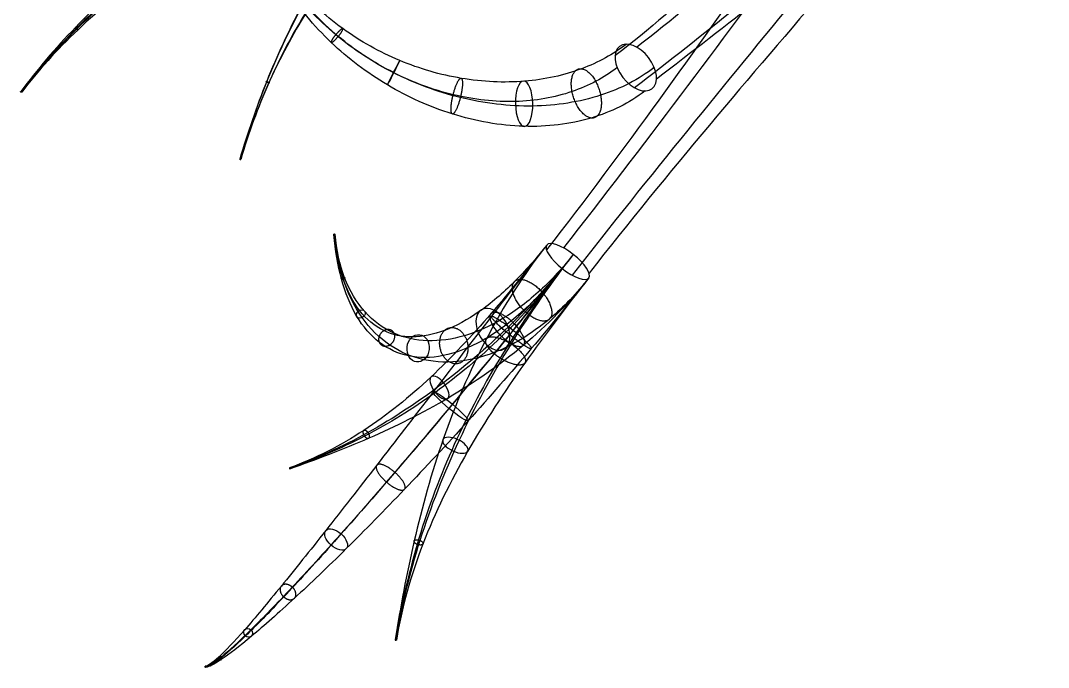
# Model space of a CAD drawing. Header units: millimetres. Extents: x -36.9 to 35.7, y -22.6 to 36.8.
# Drawn here: x -29.49 to -13.8, y -21.82 to -11.95 of the extents above; entities that cross this region are included whole.
import ezdxf

# ---------------------------------------------------------------- set-up
doc = ezdxf.new("R2010")
doc.units = ezdxf.units.MM
doc.header["$MEASUREMENT"] = 0
doc.layers.add('Default', color=18, linetype='Continuous', true_color=0x000000)

msp = doc.modelspace()

# ---------------------------------------------------------------- linework, layer by layer
at = {"layer": 'Default', "extrusion": (0.629819, 0.483476, -0.60793)}
msp.add_circle((2.189, 20.237, -45.292), 0.408, dxfattribs=at)
msp.add_circle((2.189, 20.237, -45.292), 0.408, dxfattribs=at)
at = {"layer": 'Default', "extrusion": (0.892113, -0.451189, -0.023731)}
msp.add_circle((-22.117, 44.757, -16.549), 0.209, dxfattribs=at)
at = {"layer": 'Default', "extrusion": (0.923432, 0.01959, -0.383261)}
msp.add_circle((-12.757, 32.815, -37.522), 0.346, dxfattribs=at)
at = {"layer": 'Default', "extrusion": (0.527613, 0.700042, 0.481212)}
msp.add_circle((15.697, 57.288, -0.676), 0.01, dxfattribs=at)
at = {"layer": 'Default', "extrusion": (0.281336, 0.959269, -0.025558)}
msp.add_circle((21.122, 52.184, -22.2), 0.01, dxfattribs=at)
at = {"layer": 'Default', "extrusion": (-0.068605, 0.817557, 0.571747)}
msp.add_circle((25.886, 47.164, 16.905), 0.01, dxfattribs=at)
at = {"layer": 'Default', "extrusion": (0.581178, 0.741953, -0.334273)}
msp.add_circle((7.002, 32.427, -38.386), 0.408, dxfattribs=at)
msp.add_circle((7.002, 32.427, -38.386), 0.408, dxfattribs=at)
msp.add_circle((7.002, 32.427, -38.386), 0.408, dxfattribs=at)
msp.add_circle((7.002, 32.427, -38.386), 0.408, dxfattribs=at)
msp.add_circle((7.002, 32.427, -38.386), 0.408, dxfattribs=at)
at = {"layer": 'Default', "extrusion": (0.658479, 0.3819, -0.648504)}
msp.add_circle((-3.238, 15.8, -49.763), 0.346, dxfattribs=at)
at = {"layer": 'Default', "extrusion": (-0.368176, 0.501352, 0.783002)}
msp.add_circle((29.309, 28.413, 37.597), 0.0722, dxfattribs=at)
at = {"layer": 'Default', "extrusion": (-0.581461, 0.067654, 0.810756)}
msp.add_circle((19.548, 9.445, 49.478), 0.209, dxfattribs=at)
at = {"layer": 'Default', "extrusion": (0.716094, 0.532533, -0.451241)}
msp.add_circle((-0.304, 26.692, -46.004), 0.209, dxfattribs=at)
at = {"layer": 'Default', "extrusion": (0.635662, 0.762264, 0.12201)}
msp.add_circle((6.181, 46.841, -22.839), 0.346, dxfattribs=at)
at = {"layer": 'Default', "extrusion": (0.369656, 0.812847, -0.450149)}
msp.add_circle((13.172, 28.199, -43.603), 0.209, dxfattribs=at)
at = {"layer": 'Default', "extrusion": (0.796773, 0.282779, -0.534031)}
msp.add_circle((-9.215, 22.819, -50.138), 0.01, dxfattribs=at)
at = {"layer": 'Default', "extrusion": (0.555657, 0.6213, 0.552478)}
msp.add_circle((5.145, 52.875, -2.46), 0.209, dxfattribs=at)
at = {"layer": 'Default', "extrusion": (0.358088, 0.348883, 0.866056)}
msp.add_circle((2.902, 49.324, 18.44), 0.0722, dxfattribs=at)
at = {"layer": 'Default', "extrusion": (0.134774, 0.832374, -0.537577)}
msp.add_circle((20.037, 25.886, -46.065), 0.01, dxfattribs=at)
at = {"layer": 'Default', "extrusion": (0.084757, 0.002652, 0.996398)}
msp.add_circle((-20.97, 30.453, 35.438), 0.01, dxfattribs=at)
at = {"layer": 'Default'}
for points in [[(-14.507, -6.535, 37.872), (-15.51, -7.832, 39.213), (-17.654, -10.739, 41.46), (-19.987, -13.868, 43.038), (-21.204, -15.422, 43.738)], [(-14.507, -6.535, 37.872), (-15.299, -7.56, 38.931), (-17.026, -9.658, 40.904), (-19.025, -11.548, 42.846), (-20.083, -12.36, 43.867)], [(-15.217, -6.849, 37.037), (-16.189, -8.107, 38.337), (-18.104, -10.866, 40.735), (-20.263, -13.919, 42.532), (-21.463, -15.451, 43.223)], [(-15.217, -6.849, 37.037), (-16.002, -7.864, 38.086), (-17.539, -9.87, 40.249), (-19.363, -11.685, 42.399), (-20.417, -12.493, 43.415)], [(-13.797, -7.38, 37.586), (-14.79, -8.664, 38.913), (-17.092, -11.339, 41.213), (-19.601, -14.261, 42.866), (-20.812, -15.808, 43.563)], [(-13.797, -7.38, 37.586), (-14.607, -8.428, 38.668), (-16.541, -10.35, 40.749), (-18.716, -12.027, 42.758), (-19.784, -12.847, 43.789)], [(-14.507, -7.694, 36.751), (-15.469, -8.938, 38.037), (-17.542, -11.466, 40.488), (-19.876, -14.312, 42.361), (-21.071, -15.837, 43.048)], [(-14.507, -7.694, 36.751), (-15.309, -8.732, 37.824), (-17.054, -10.562, 40.094), (-19.054, -12.164, 42.311), (-20.117, -12.98, 43.338)]]:
    msp.add_open_spline(points, degree=3, dxfattribs=at)
for points, knots in [([(-20.861, -9.013, 46.895), (-21.103, -8.882, 47.3), (-21.68, -8.705, 48.098), (-22.755, -8.715, 49.148), (-23.966, -8.995, 49.978), (-25.222, -9.508, 50.538), (-26.464, -10.214, 50.818), (-27.638, -11.078, 50.804), (-28.676, -12.04, 50.499), (-29.245, -12.708, 50.12), (-29.492, -13.035, 49.894)], [0, 0, 0, 0, 1.403188, 2.847143, 4.291097, 5.694285, 7.097473, 8.541428, 9.985382, 11.38857, 11.38857, 11.38857, 11.38857]), ([(-20.861, -9.013, 46.895), (-21.082, -8.893, 47.265), (-21.562, -8.752, 48.027), (-22.34, -8.845, 49.145), (-23.132, -9.23, 50.173), (-23.893, -9.865, 51.059), (-24.597, -10.709, 51.778), (-25.224, -11.725, 52.313), (-25.75, -12.861, 52.644), (-26.027, -13.665, 52.731), (-26.146, -14.069, 52.742)], [0, 0, 0, 0, 1.260792, 2.549548, 3.838304, 5.099096, 6.359888, 7.648645, 8.937401, 10.198193, 10.198193, 10.198193, 10.198193]), ([(-20.566, -9.406, 47.198), (-20.809, -9.275, 47.604), (-21.397, -9.086, 48.396), (-22.51, -9.051, 49.415), (-23.771, -9.268, 50.197), (-25.081, -9.71, 50.702), (-26.375, -10.345, 50.923), (-27.594, -11.146, 50.858), (-28.662, -12.062, 50.516), (-29.239, -12.718, 50.128), (-29.486, -13.045, 49.902)], [0, 0, 0, 0, 1.403188, 2.847143, 4.291097, 5.694285, 7.097473, 8.541428, 9.985382, 11.38857, 11.38857, 11.38857, 11.38857]), ([(-21.267, -9.406, 46.779), (-21.486, -9.288, 47.147), (-21.998, -9.116, 47.875), (-22.948, -9.08, 48.868), (-24.041, -9.275, 49.696), (-25.214, -9.692, 50.304), (-26.417, -10.311, 50.658), (-27.593, -11.112, 50.723), (-28.655, -12.045, 50.476), (-29.236, -12.709, 50.11), (-29.482, -13.036, 49.885)], [0, 0, 0, 0, 1.403188, 2.847143, 4.291097, 5.694285, 7.097473, 8.541428, 9.985382, 11.38857, 11.38857, 11.38857, 11.38857]), ([(-21.267, -9.406, 46.779), (-21.471, -9.296, 47.122), (-21.903, -9.154, 47.83), (-22.589, -9.196, 48.897), (-23.291, -9.496, 49.915), (-23.978, -10.037, 50.832), (-24.632, -10.798, 51.612), (-25.232, -11.756, 52.22), (-25.75, -12.865, 52.613), (-26.027, -13.666, 52.717), (-26.145, -14.069, 52.727)], [0, 0, 0, 0, 1.260792, 2.549548, 3.838304, 5.099096, 6.359888, 7.648645, 8.937401, 10.198193, 10.198193, 10.198193, 10.198193]), ([(-20.566, -9.406, 47.198), (-20.777, -9.292, 47.551), (-21.243, -9.146, 48.268), (-22.027, -9.19, 49.311), (-22.851, -9.499, 50.273), (-23.666, -10.048, 51.11), (-24.438, -10.813, 51.799), (-25.137, -11.77, 52.318), (-25.72, -12.872, 52.645), (-26.014, -13.67, 52.731), (-26.132, -14.073, 52.742)], [0, 0, 0, 0, 1.260792, 2.549548, 3.838304, 5.099096, 6.359888, 7.648645, 8.937401, 10.198193, 10.198193, 10.198193, 10.198193]), ([(-20.972, -9.799, 47.082), (-21.193, -9.68, 47.451), (-21.716, -9.496, 48.174), (-22.703, -9.415, 49.135), (-23.846, -9.548, 49.915), (-25.073, -9.894, 50.467), (-26.328, -10.442, 50.764), (-27.549, -11.18, 50.778), (-28.641, -12.067, 50.493), (-29.229, -12.719, 50.117), (-29.476, -13.046, 49.892)], [0, 0, 0, 0, 1.403188, 2.847143, 4.291097, 5.694285, 7.097473, 8.541428, 9.985382, 11.38857, 11.38857, 11.38857, 11.38857]), ([(-20.972, -9.799, 47.082), (-21.167, -9.694, 47.407), (-21.585, -9.547, 48.071), (-22.276, -9.541, 49.063), (-23.01, -9.765, 50.016), (-23.751, -10.22, 50.883), (-24.473, -10.902, 51.633), (-25.145, -11.8, 52.226), (-25.72, -12.875, 52.614), (-26.014, -13.671, 52.717), (-26.132, -14.073, 52.728)], [0, 0, 0, 0, 1.260792, 2.549548, 3.838304, 5.099096, 6.359888, 7.648645, 8.937401, 10.198193, 10.198193, 10.198193, 10.198193]), ([(-19.958, -13.027, 43.465), (-20.196, -13.21, 43.694), (-20.768, -13.495, 44.144), (-21.802, -13.62, 44.688), (-22.894, -13.429, 45.039), (-23.915, -12.97, 45.17), (-24.796, -12.301, 45.092), (-25.479, -11.472, 44.809), (-25.898, -10.57, 44.351), (-25.993, -9.975, 43.961), (-25.997, -9.695, 43.756)], [0, 0, 0, 0, 1.039523, 2.128408, 3.217292, 4.256816, 5.296339, 6.385224, 7.474108, 8.513631, 8.513631, 8.513631, 8.513631]), ([(-19.817, -12.67, 43.896), (-20.051, -12.85, 44.122), (-20.62, -13.143, 44.553), (-21.661, -13.307, 45.043), (-22.769, -13.176, 45.323), (-23.816, -12.786, 45.38), (-24.728, -12.185, 45.227), (-25.442, -11.415, 44.879), (-25.886, -10.552, 44.374), (-25.988, -9.967, 43.971), (-25.991, -9.687, 43.766)], [0, 0, 0, 0, 1.039523, 2.128408, 3.217292, 4.256816, 5.296339, 6.385224, 7.474108, 8.513631, 8.513631, 8.513631, 8.513631]), ([(-20.383, -12.67, 43.309), (-20.585, -12.825, 43.504), (-21.06, -13.078, 43.891), (-21.923, -13.231, 44.395), (-22.872, -13.129, 44.765), (-23.814, -12.782, 44.959), (-24.681, -12.214, 44.961), (-25.4, -11.452, 44.752), (-25.869, -10.573, 44.338), (-25.981, -9.977, 43.956), (-25.984, -9.698, 43.751)], [0, 0, 0, 0, 1.039523, 2.128408, 3.217292, 4.256816, 5.296339, 6.385224, 7.474108, 8.513631, 8.513631, 8.513631, 8.513631]), ([(-20.242, -12.313, 43.739), (-20.441, -12.466, 43.931), (-20.912, -12.726, 44.301), (-21.781, -12.918, 44.75), (-22.747, -12.877, 45.05), (-23.715, -12.599, 45.169), (-24.613, -12.099, 45.097), (-25.363, -11.395, 44.822), (-25.857, -10.556, 44.361), (-25.975, -9.969, 43.966), (-25.978, -9.69, 43.762)], [0, 0, 0, 0, 1.039523, 2.128408, 3.217292, 4.256816, 5.296339, 6.385224, 7.474108, 8.513631, 8.513631, 8.513631, 8.513631]), ([(-21.222, -15.737, 43.008), (-21.409, -15.976, 43.116), (-21.812, -16.413, 43.406), (-22.441, -16.872, 44.019), (-23.046, -17.103, 44.755), (-23.583, -17.105, 45.546), (-24.034, -16.894, 46.346), (-24.381, -16.489, 47.115), (-24.612, -15.921, 47.805), (-24.689, -15.46, 48.191), (-24.71, -15.217, 48.361)], [0, 0, 0, 0, 0.889349, 1.806094, 2.722838, 3.612188, 4.501537, 5.418282, 6.335026, 7.224375, 7.224375, 7.224375, 7.224375]), ([(-21.459, -15.378, 43.393), (-21.62, -15.583, 43.485), (-21.958, -15.969, 43.724), (-22.488, -16.421, 44.227), (-23.018, -16.711, 44.852), (-23.518, -16.814, 45.558), (-23.966, -16.717, 46.313), (-24.336, -16.411, 47.077), (-24.595, -15.902, 47.786), (-24.682, -15.452, 48.183), (-24.702, -15.21, 48.352)], [0, 0, 0, 0, 0.889349, 1.806094, 2.722838, 3.612188, 4.501537, 5.418282, 6.335026, 7.224375, 7.224375, 7.224375, 7.224375]), ([(-20.816, -15.881, 43.393), (-21, -16.116, 43.498), (-21.407, -16.539, 43.772), (-22.072, -16.975, 44.331), (-22.737, -17.183, 44.998), (-23.349, -17.163, 45.717), (-23.879, -16.934, 46.45), (-24.301, -16.511, 47.166), (-24.586, -15.929, 47.82), (-24.678, -15.463, 48.198), (-24.698, -15.221, 48.368)], [0, 0, 0, 0, 0.889349, 1.806094, 2.722838, 3.612188, 4.501537, 5.418282, 6.335026, 7.224375, 7.224375, 7.224375, 7.224375]), ([(-21.054, -15.522, 43.777), (-21.211, -15.723, 43.868), (-21.553, -16.095, 44.089), (-22.119, -16.524, 44.539), (-22.71, -16.791, 45.095), (-23.284, -16.872, 45.729), (-23.811, -16.757, 46.418), (-24.255, -16.432, 47.128), (-24.569, -15.91, 47.801), (-24.67, -15.455, 48.19), (-24.69, -15.213, 48.359)], [0, 0, 0, 0, 0.889349, 1.806094, 2.722838, 3.612188, 4.501537, 5.418282, 6.335026, 7.224375, 7.224375, 7.224375, 7.224375]), ([(-21.459, -15.378, 43.393), (-21.733, -15.728, 43.551), (-22.309, -16.471, 43.767), (-23.195, -17.624, 43.76), (-24.058, -18.744, 43.415), (-24.849, -19.759, 42.761), (-25.539, -20.623, 41.831), (-26.099, -21.291, 40.66), (-26.494, -21.71, 39.319), (-26.636, -21.807, 38.366), (-26.676, -21.808, 37.893)], [0, 0, 0, 0, 1.42314, 2.885659, 4.348178, 5.771318, 7.194459, 8.656978, 10.119497, 11.542637, 11.542637, 11.542637, 11.542637]), ([(-21.459, -15.378, 43.393), (-21.739, -15.735, 43.554), (-22.301, -16.441, 43.909), (-23.211, -17.419, 44.544), (-24.23, -18.246, 45.272), (-24.991, -18.637, 45.8), (-25.387, -18.778, 46.066)], [0, 0, 0, 0, 1.493819, 3.002007, 4.510196, 6.004015, 6.004015, 6.004015, 6.004015]), ([(-21.459, -15.378, 43.393), (-21.814, -15.831, 43.597), (-22.426, -16.799, 44.045), (-23.076, -18.339, 44.813), (-23.506, -19.892, 45.658), (-23.693, -20.905, 46.272), (-23.773, -21.401, 46.592)], [0, 0, 0, 0, 1.787757, 3.589824, 5.391891, 7.179648, 7.179648, 7.179648, 7.179648]), ([(-21.054, -15.522, 43.777), (-21.347, -15.897, 43.946), (-21.976, -16.687, 44.166), (-22.958, -17.883, 44.111), (-23.912, -19.009, 43.681), (-24.772, -19.99, 42.931), (-25.508, -20.791, 41.917), (-26.091, -21.385, 40.689), (-26.493, -21.742, 39.322), (-26.636, -21.821, 38.367), (-26.676, -21.822, 37.893)], [0, 0, 0, 0, 1.42314, 2.885659, 4.348178, 5.771318, 7.194459, 8.656978, 10.119497, 11.542637, 11.542637, 11.542637, 11.542637]), ([(-21.054, -15.522, 43.777), (-21.337, -15.885, 43.94), (-21.957, -16.582, 44.254), (-23.019, -17.508, 44.75), (-24.178, -18.273, 45.333), (-24.982, -18.642, 45.81), (-25.379, -18.782, 46.076)], [0, 0, 0, 0, 1.493819, 3.002007, 4.510196, 6.004015, 6.004015, 6.004015, 6.004015]), ([(-21.054, -15.522, 43.777), (-21.394, -15.958, 43.973), (-22.033, -16.873, 44.358), (-22.829, -18.348, 44.977), (-23.432, -19.882, 45.698), (-23.68, -20.903, 46.278), (-23.761, -21.399, 46.599)], [0, 0, 0, 0, 1.787757, 3.589824, 5.391891, 7.179648, 7.179648, 7.179648, 7.179648]), ([(-21.222, -15.737, 43.008), (-21.479, -16.066, 43.156), (-22.026, -16.753, 43.372), (-22.896, -17.812, 43.413), (-23.776, -18.85, 43.149), (-24.614, -19.806, 42.586), (-25.372, -20.637, 41.739), (-26.007, -21.291, 40.627), (-26.463, -21.709, 39.314), (-26.622, -21.806, 38.364), (-26.662, -21.807, 37.892)], [0, 0, 0, 0, 1.42314, 2.885659, 4.348178, 5.771318, 7.194459, 8.656978, 10.119497, 11.542637, 11.542637, 11.542637, 11.542637]), ([(-21.222, -15.737, 43.008), (-21.517, -16.114, 43.178), (-22.139, -16.81, 43.598), (-23.148, -17.66, 44.383), (-24.224, -18.321, 45.234), (-24.99, -18.65, 45.793), (-25.387, -18.791, 46.059)], [0, 0, 0, 0, 1.493819, 3.002007, 4.510196, 6.004015, 6.004015, 6.004015, 6.004015]), ([(-21.222, -15.737, 43.008), (-21.573, -16.186, 43.21), (-22.21, -17.103, 43.702), (-22.946, -18.508, 44.608), (-23.468, -19.937, 45.598), (-23.686, -20.913, 46.262), (-23.767, -21.409, 46.582)], [0, 0, 0, 0, 1.787757, 3.589824, 5.391891, 7.179648, 7.179648, 7.179648, 7.179648]), ([(-20.816, -15.881, 43.393), (-21.093, -16.235, 43.552), (-21.693, -16.969, 43.77), (-22.659, -18.071, 43.763), (-23.629, -19.114, 43.415), (-24.537, -20.037, 42.757), (-25.34, -20.805, 41.826), (-25.998, -21.385, 40.656), (-26.462, -21.74, 39.317), (-26.622, -21.82, 38.365), (-26.662, -21.821, 37.892)], [0, 0, 0, 0, 1.42314, 2.885659, 4.348178, 5.771318, 7.194459, 8.656978, 10.119497, 11.542637, 11.542637, 11.542637, 11.542637]), ([(-20.816, -15.881, 43.393), (-21.115, -16.263, 43.565), (-21.795, -16.95, 43.943), (-22.956, -17.749, 44.589), (-24.173, -18.348, 45.295), (-24.981, -18.654, 45.804), (-25.378, -18.795, 46.07)], [0, 0, 0, 0, 1.493819, 3.002007, 4.510196, 6.004015, 6.004015, 6.004015, 6.004015]), ([(-20.816, -15.881, 43.393), (-21.154, -16.313, 43.587), (-21.816, -17.177, 44.015), (-22.699, -18.518, 44.773), (-23.394, -19.928, 45.638), (-23.674, -20.911, 46.268), (-23.754, -21.407, 46.589)], [0, 0, 0, 0, 1.787757, 3.589824, 5.391891, 7.179648, 7.179648, 7.179648, 7.179648])]:
    msp.add_open_spline(points, degree=3, knots=knots, dxfattribs=at)
at = {"layer": 'Default', "extrusion": (-0.676364, -0.671213, -0.303324)}
msp.add_rational_spline([(-28.638, -12.083, 50.471), (-28.658, -12.066, 50.476), (-28.655, -12.057, 50.451), (-28.653, -12.048, 50.426), (-28.633, -12.066, 50.421), (-28.614, -12.083, 50.417), (-28.616, -12.092, 50.442), (-28.619, -12.101, 50.467), (-28.638, -12.083, 50.471)], [1, 0.707106781187, 1, 0.707106781187, 1, 0.707106781187, 1, 0.707106781187, 1], degree=2, knots=[0, 0, 0, 0.640885, 0.640885, 1.28177, 1.28177, 1.922655, 1.922655, 2.56354, 2.56354, 2.56354], dxfattribs=at)
at = {"layer": 'Default', "extrusion": (-0.757443, 0.632118, -0.163422)}
msp.add_rational_spline([(-24.642, -12.194, 44.928), (-24.73, -12.3, 44.925), (-24.749, -12.287, 45.061), (-24.768, -12.275, 45.197), (-24.68, -12.169, 45.199), (-24.592, -12.063, 45.202), (-24.573, -12.076, 45.066), (-24.554, -12.088, 44.931), (-24.642, -12.194, 44.928)], [1, 0.707106781187, 1, 0.707106781187, 1, 0.707106781187, 1, 0.707106781187, 1], degree=2, knots=[0, 0, 0, 0.640885, 0.640885, 1.28177, 1.28177, 1.922655, 1.922655, 2.56354, 2.56354, 2.56354], dxfattribs=at)
at = {"layer": 'Default', "extrusion": (0.809742, 0.268837, -0.521578)}
msp.add_rational_spline([(-21.072, -13.036, 43.869), (-20.999, -13.412, 43.788), (-20.781, -13.44, 44.112), (-20.563, -13.468, 44.436), (-20.636, -13.092, 44.518), (-20.708, -12.716, 44.599), (-20.926, -12.688, 44.275), (-21.144, -12.66, 43.951), (-21.072, -13.036, 43.869)], [1, 0.707106781187, 1, 0.707106781187, 1, 0.707106781187, 1, 0.707106781187, 1], degree=2, knots=[0, 0, 0, 0.640885, 0.640885, 1.28177, 1.28177, 1.922655, 1.922655, 2.56354, 2.56354, 2.56354], dxfattribs=at)
at = {"layer": 'Default', "extrusion": (0.950152, -0.231505, -0.208846)}
msp.add_rational_spline([(-22.888, -13.084, 44.741), (-22.956, -13.356, 44.732), (-22.901, -13.378, 45.006), (-22.846, -13.4, 45.281), (-22.778, -13.128, 45.289), (-22.71, -12.857, 45.298), (-22.765, -12.834, 45.024), (-22.82, -12.812, 44.749), (-22.888, -13.084, 44.741)], [1, 0.707106781187, 1, 0.707106781187, 1, 0.707106781187, 1, 0.707106781187, 1], degree=2, knots=[0, 0, 0, 0.640885, 0.640885, 1.28177, 1.28177, 1.922655, 1.922655, 2.56354, 2.56354, 2.56354], dxfattribs=at)
at = {"layer": 'Default', "extrusion": (-0.382431, -0.903043, 0.195603)}
msp.add_rational_spline([(-25.701, -12.897, 52.614), (-25.717, -12.886, 52.632), (-25.735, -12.882, 52.613), (-25.754, -12.879, 52.593), (-25.737, -12.89, 52.576), (-25.72, -12.901, 52.558), (-25.702, -12.904, 52.577), (-25.684, -12.908, 52.596), (-25.701, -12.897, 52.614)], [1, 0.707106781187, 1, 0.707106781187, 1, 0.707106781187, 1, 0.707106781187, 1], degree=2, knots=[0, 0, 0, 0.640885, 0.640885, 1.28177, 1.28177, 1.922655, 1.922655, 2.56354, 2.56354, 2.56354], dxfattribs=at)
at = {"layer": 'Default', "extrusion": (-0.222772, 0.682099, 0.696501)}
msp.add_rational_spline([(-24.576, -15.868, 47.774), (-24.601, -15.876, 47.774), (-24.595, -15.894, 47.793), (-24.589, -15.911, 47.813), (-24.564, -15.903, 47.812), (-24.539, -15.894, 47.812), (-24.545, -15.877, 47.793), (-24.551, -15.859, 47.774), (-24.576, -15.868, 47.774)], [1, 0.707106781187, 1, 0.707106781187, 1, 0.707106781187, 1, 0.707106781187, 1], degree=2, knots=[0, 0, 0, 0.640885, 0.640885, 1.28177, 1.28177, 1.922655, 1.922655, 2.56354, 2.56354, 2.56354], dxfattribs=at)
at = {"layer": 'Default', "extrusion": (-0.638228, -0.581902, 0.504039)}
msp.add_rational_spline([(-21.956, -15.942, 43.743), (-22.083, -16.095, 43.406), (-21.809, -16.374, 43.43), (-21.536, -16.653, 43.454), (-21.409, -16.5, 43.791), (-21.282, -16.347, 44.128), (-21.556, -16.068, 44.104), (-21.829, -15.789, 44.081), (-21.956, -15.942, 43.743)], [1, 0.707106781187, 1, 0.707106781187, 1, 0.707106781187, 1, 0.707106781187, 1], degree=2, knots=[0, 0, 0, 0.640885, 0.640885, 1.28177, 1.28177, 1.922655, 1.922655, 2.56354, 2.56354, 2.56354], dxfattribs=at)
at = {"layer": 'Default', "extrusion": (-0.654542, -0.643865, 0.396249)}
msp.add_rational_spline([(-22.309, -16.424, 43.924), (-22.396, -16.532, 43.606), (-22.148, -16.774, 43.622), (-21.901, -17.016, 43.637), (-21.815, -16.908, 43.954), (-21.729, -16.801, 44.272), (-21.976, -16.559, 44.257), (-22.223, -16.316, 44.242), (-22.309, -16.424, 43.924)], [1, 0.707106781187, 1, 0.707106781187, 1, 0.707106781187, 1, 0.707106781187, 1], degree=2, knots=[0, 0, 0, 0.640885, 0.640885, 1.28177, 1.28177, 1.922655, 1.922655, 2.56354, 2.56354, 2.56354], dxfattribs=at)
at = {"layer": 'Default', "extrusion": (-0.624801, -0.772681, 0.112195)}
msp.add_rational_spline([(-22.304, -16.466, 43.71), (-22.33, -16.501, 43.322), (-22.026, -16.747, 43.323), (-21.722, -16.993, 43.324), (-21.695, -16.958, 43.713), (-21.669, -16.923, 44.102), (-21.973, -16.677, 44.101), (-22.277, -16.431, 44.099), (-22.304, -16.466, 43.71)], [1, 0.707106781187, 1, 0.707106781187, 1, 0.707106781187, 1, 0.707106781187, 1], degree=2, knots=[0, 0, 0, 0.640885, 0.640885, 1.28177, 1.28177, 1.922655, 1.922655, 2.56354, 2.56354, 2.56354], dxfattribs=at)
at = {"layer": 'Default', "extrusion": (0.638377, 0.158494, -0.75323)}
msp.add_rational_spline([(-23.019, -16.682, 44.873), (-23.183, -16.834, 44.702), (-23.041, -17.066, 44.773), (-22.9, -17.298, 44.845), (-22.736, -17.146, 45.015), (-22.572, -16.994, 45.186), (-22.714, -16.762, 45.115), (-22.855, -16.53, 45.044), (-23.019, -16.682, 44.873)], [1, 0.707106781187, 1, 0.707106781187, 1, 0.707106781187, 1, 0.707106781187, 1], degree=2, knots=[0, 0, 0, 0.640885, 0.640885, 1.28177, 1.28177, 1.922655, 1.922655, 2.56354, 2.56354, 2.56354], dxfattribs=at)
at = {"layer": 'Default', "extrusion": (-0.491001, 0.289898, 0.821509)}
msp.add_rational_spline([(-23.948, -16.685, 46.306), (-24.058, -16.755, 46.265), (-24.012, -16.866, 46.331), (-23.966, -16.976, 46.398), (-23.856, -16.906, 46.439), (-23.746, -16.835, 46.48), (-23.792, -16.724, 46.413), (-23.838, -16.614, 46.347), (-23.948, -16.685, 46.306)], [1, 0.707106781187, 1, 0.707106781187, 1, 0.707106781187, 1, 0.707106781187, 1], degree=2, knots=[0, 0, 0, 0.640885, 0.640885, 1.28177, 1.28177, 1.922655, 1.922655, 2.56354, 2.56354, 2.56354], dxfattribs=at)
at = {"layer": 'Default', "extrusion": (0.479639, 0.783473, -0.395115)}
msp.add_rational_spline([(-22.379, -16.809, 44.059), (-22.463, -16.918, 43.741), (-22.171, -17.104, 43.728), (-21.879, -17.289, 43.714), (-21.795, -17.18, 44.032), (-21.711, -17.072, 44.35), (-22.003, -16.886, 44.363), (-22.295, -16.7, 44.377), (-22.379, -16.809, 44.059)], [1, 0.707106781187, 1, 0.707106781187, 1, 0.707106781187, 1, 0.707106781187, 1], degree=2, knots=[0, 0, 0, 0.640885, 0.640885, 1.28177, 1.28177, 1.922655, 1.922655, 2.56354, 2.56354, 2.56354], dxfattribs=at)
at = {"layer": 'Default', "extrusion": (-0.763894, -0.410965, 0.497568)}
msp.add_rational_spline([(-24.254, -18.208, 45.285), (-24.279, -18.236, 45.224), (-24.24, -18.295, 45.235), (-24.201, -18.354, 45.246), (-24.176, -18.327, 45.307), (-24.151, -18.299, 45.368), (-24.19, -18.24, 45.357), (-24.229, -18.181, 45.346), (-24.254, -18.208, 45.285)], [1, 0.707106781187, 1, 0.707106781187, 1, 0.707106781187, 1, 0.707106781187, 1], degree=2, knots=[0, 0, 0, 0.640885, 0.640885, 1.28177, 1.28177, 1.922655, 1.922655, 2.56354, 2.56354, 2.56354], dxfattribs=at)
at = {"layer": 'Default', "extrusion": (-0.611513, -0.709863, -0.349494)}
msp.add_rational_spline([(-24.055, -18.738, 43.358), (-23.991, -18.663, 43.095), (-23.778, -18.847, 43.095), (-23.565, -19.03, 43.095), (-23.629, -19.105, 43.358), (-23.693, -19.179, 43.621), (-23.906, -18.996, 43.622), (-24.119, -18.812, 43.622), (-24.055, -18.738, 43.358)], [1, 0.707106781187, 1, 0.707106781187, 1, 0.707106781187, 1, 0.707106781187, 1], degree=2, knots=[0, 0, 0, 0.640885, 0.640885, 1.28177, 1.28177, 1.922655, 1.922655, 2.56354, 2.56354, 2.56354], dxfattribs=at)
at = {"layer": 'Default', "extrusion": (0.253757, 0.829226, -0.497988)}
msp.add_rational_spline([(-23.482, -19.891, 45.673), (-23.503, -19.921, 45.612), (-23.437, -19.947, 45.602), (-23.371, -19.973, 45.592), (-23.35, -19.943, 45.654), (-23.329, -19.912, 45.715), (-23.395, -19.886, 45.725), (-23.461, -19.86, 45.735), (-23.482, -19.891, 45.673)], [1, 0.707106781187, 1, 0.707106781187, 1, 0.707106781187, 1, 0.707106781187, 1], degree=2, knots=[0, 0, 0, 0.640885, 0.640885, 1.28177, 1.28177, 1.922655, 1.922655, 2.56354, 2.56354, 2.56354], dxfattribs=at)
at = {"layer": 'Default', "extrusion": (0.470815, 0.500326, 0.726641)}
msp.add_rational_spline([(-25.511, -20.582, 41.802), (-25.445, -20.508, 41.708), (-25.344, -20.599, 41.705), (-25.243, -20.691, 41.703), (-25.308, -20.766, 41.797), (-25.374, -20.841, 41.891), (-25.475, -20.749, 41.893), (-25.577, -20.657, 41.896), (-25.511, -20.582, 41.802)], [1, 0.707106781187, 1, 0.707106781187, 1, 0.707106781187, 1, 0.707106781187, 1], degree=2, knots=[0, 0, 0, 0.640885, 0.640885, 1.28177, 1.28177, 1.922655, 1.922655, 2.56354, 2.56354, 2.56354], dxfattribs=at)
at = {"layer": 'Default', "extrusion": (-0.225628, -0.178211, -0.957775)}
msp.add_rational_spline([(-26.467, -21.667, 39.291), (-26.45, -21.648, 39.283), (-26.43, -21.666, 39.282), (-26.411, -21.685, 39.281), (-26.428, -21.704, 39.288), (-26.445, -21.722, 39.296), (-26.465, -21.704, 39.297), (-26.484, -21.686, 39.298), (-26.467, -21.667, 39.291)], [1, 0.707106781187, 1, 0.707106781187, 1, 0.707106781187, 1, 0.707106781187, 1], degree=2, knots=[0, 0, 0, 0.640885, 0.640885, 1.28177, 1.28177, 1.922655, 1.922655, 2.56354, 2.56354, 2.56354], dxfattribs=at)

doc.saveas('drawing.dxf')
